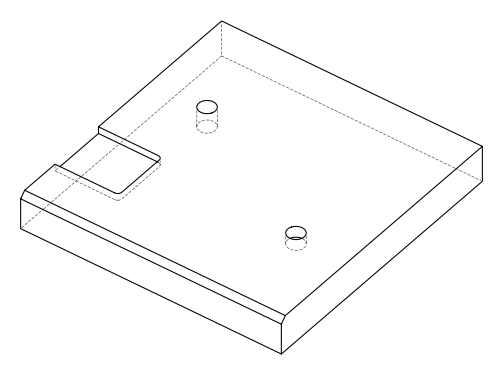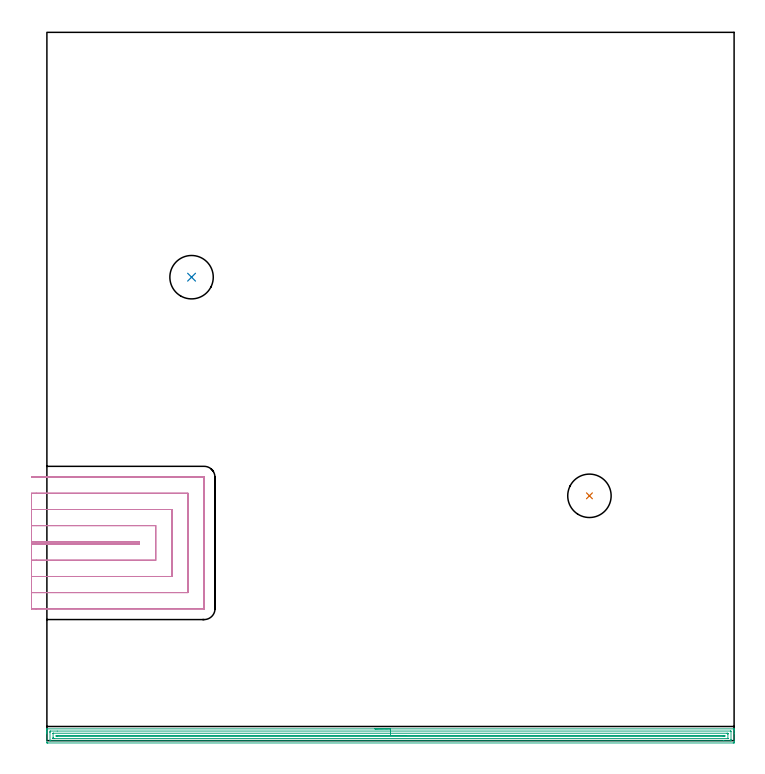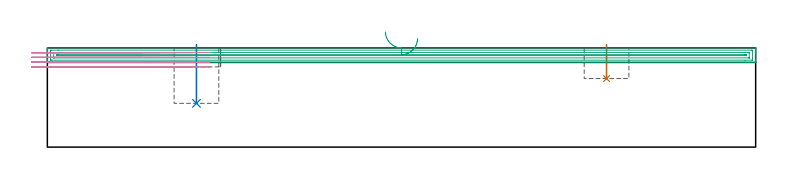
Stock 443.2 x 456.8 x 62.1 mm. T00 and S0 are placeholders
(PLAN: 4 operations, 2 tool changes, 26.6 min)
(1 INDEXABLE_INSERT_DRILL_BLIND_HOLE_FROM_SOLID | STEP1POCKET | UGT0302_007 | 0.09 min | 11810 mm3)
(2 INDEXABLE_INSERT_DRILL_BLIND_HOLE_FROM_SOLID_1 | STEP1POCKET_1 | UGT0302_007 | 0.15 min | 21344 mm3)
(3 AREA_MILL | FG_CHAMFER_SURFACE | UGT0205_001 | 14.36 min | 18349 mm3)
(4 MILL_SLOT | SLOT_PARTIAL_RECTANGULAR | UGT0201_131 | Follow Part, ap 3.475, ae 75% | 11.99 min | 127219 mm3)
(TOOL UGT0302_007 | Indexable Insert Drill 28mm | D28 PA180 FL50 Z2)
(TOOL UGT0205_001 | Chamfer Mill 20 x 3 x 45 deg. | D20 FL50 Z2)
(TOOL UGT0201_131 | Carbide End Mill 13.9 | D13.9 FL30 Z4)
(OP 1 INDEXABLE_INSERT_DRILL_BLIND_HOLE_FROM_SOLID)
G17 G21 G94 G90
T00 M6
G54
G17 G0 G90 X349.9 Y157.9 S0 M3
G43 Z72.1 H0
G94 G81 G98 Z42.9 F250. R64.1
G80
M5
M2
(OP 2 INDEXABLE_INSERT_DRILL_BLIND_HOLE_FROM_SOLID_1)
G17 G21 G94 G90
T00 M6
G54
G17 G0 G90 X93.3 Y298.9 S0 M3
G43 Z72.1 H0
G94 G81 G98 Z27.4 F250. R64.1
G80
M5
M2
(OP 3 AREA_MILL)
G17 G21 G94 G90
T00 M6
G54
G17 G0 G90 X211.6 Y7.6 S1061 M3
G43 Z72.1 H0
G94 G1 X211.638 Z71.228 F250.
X211.752 Z70.363
X211.941 Z69.512
X212.203 Z68.68
X212.537 Z67.874
X212.94 Z67.1
X213.408 Z66.364
X213.94 Z65.672
X214.529 Z65.029
X215.172 Z64.439
X215.864 Z63.908
X216.6 Z63.44
X217.374 Z63.037
X218.18 Z62.703
X219.012 Z62.441
X219.864 Z62.252
X220.728 Z62.138
X221.6 Z62.1
X443.035
X443.19 Y7.597 Z62.088
X443.193 Y7.562 Z62.053
X443.2 Y7.192 Z61.692
Y6.817 Z61.316
Y6.16 Z60.655
Y4.943 Z59.44
Y4.383 Z58.877
Y-0.34 Z54.157
X443.196 Y-0.949 Z53.549
X443.192 Y-1.492 Z53.006
X443.137 Y-1.494 Z53.003
X442.589 Y-1.5 Z53.
X0.611
X0.269 Y-1.496 Z53.002
X0.01 Y-1.492 Z53.006
X0. Y-1.229 Z53.269
Y4.383 Z58.877
Y4.943 Z59.44
Y5.271 Z59.768
Y5.832 Z60.328
Y6.16 Z60.655
Y6.817 Z61.316
Y7.193 Z61.692
X0.007 Y7.562 Z62.053
X0.01 Y7.597 Z62.088
X0.165 Y7.6 Z62.1
X221.6
Y6.186 Z60.686
X440.777 Y6.185 Z60.685
X440.803 Y6.184 Z60.684
X441.19 Y6.16 Z60.66
X441.199 Y5.766 Z60.266
X441.2 Y0.829 Z55.329
X441.199 Y0.434 Z54.934
X441.19 Y-0.06 Z54.44
X440.828 Y-0.085 Z54.415
X436.525 Y-0.086 Z54.414
X2.423 Y-0.085 Z54.415
X2.397 Y-0.084 Z54.416
X2.01 Y-0.06 Z54.44
X2.001 Y0.334 Z54.834
X2. Y5.271 Z59.771
X2.001 Y5.666 Z60.166
X2.01 Y6.16 Z60.66
X2.372 Y6.185 Z60.685
X6.676 Y6.186 Z60.686
X221.6
Y4.771 Z59.271
X438.627
X439.017 Y4.769 Z59.269
X439.146 Y4.767 Z59.267
X439.185 Y4.765 Z59.265
X439.191 Y4.686 Z59.186
X439.196 Y4.565 Z59.065
X439.199 Y4.383 Z58.883
X439.2 Y4.201 Z58.701
X439.199 Y1.536 Z56.036
X439.193 Y1.353 Z55.853
X439.19 Y1.334 Z55.834
X439.186 Y1.332 Z55.832
X439.163 Y1.33 Z55.83
X439.115 Y1.329 Z55.829
X439.017 Y1.328 Z55.828
X4.573 Y1.329 Z55.829
X4.183 Y1.331 Z55.831
X4.053 Y1.333 Z55.833
X4.015 Y1.335 Z55.835
X4.009 Y1.414 Z55.914
X4.004 Y1.535 Z56.035
X4.001 Y1.717 Z56.217
X4. Y1.899 Z56.399
X4.001 Y4.564 Z59.064
X4.007 Y4.747 Z59.247
X4.01 Y4.766 Z59.266
X4.014 Y4.768 Z59.268
X4.037 Y4.77 Z59.27
X4.085 Y4.771 Z59.271
X4.183
X221.6
Y3.357 Z57.857
X436.477
X437.093 Y3.352 Z57.852
X437.187 Y3.35 Z57.85
X437.191 Y3.256 Z57.756
X437.193 Y3.05 Z57.55
X437.191 Y2.844 Z57.344
X437.187 Y2.75 Z57.25
X437.089 Y2.747 Z57.247
X436.201 Y2.743 Z57.243
X6.723
X6.107 Y2.748 Z57.248
X6.013 Y2.75 Z57.25
X6.009 Y2.844 Z57.344
X6.007 Y3.05 Z57.55
X6.009 Y3.256 Z57.756
X6.013 Y3.351 Z57.851
X6.11 Y3.354 Z57.854
X6.244 Y3.355 Z57.855
X6.862 Y3.357 Z57.857
X6.999
X221.6
X222.472 Z57.895
X223.336 Z58.009
X224.188 Z58.198
X225.02 Z58.46
X225.826 Z58.794
X226.6 Z59.197
X227.336 Z59.666
X228.028 Z60.197
X228.671 Z60.786
X229.26 Z61.429
X229.792 Z62.122
X230.26 Z62.857
X230.663 Z63.631
X230.997 Z64.437
X231.259 Z65.269
X231.448 Z66.121
X231.562 Z66.986
X231.6 Z67.857
G0 Z72.1
M5
M2
(OP 4 MILL_SLOT)
G17 G21 G94 G90
T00 M6
G54
G17 G0 G90 X-9.95 Y126.75 S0 M3
G43 Z72.1 H0
Z59.125
G94 G1 X-6.95 F250.
X59.75 F500.
Y128.25
X-6.95
X-9.95 F250.
Y116.325
X-6.95
X70.175 F500.
Y138.675
X-6.95
X-9.95 F250.
Y105.9
X-6.95
X80.6 F500.
Y149.1
X-6.95
X-9.95 F250.
Y95.475
X-6.95
X91.025 F500.
Y159.525
X-6.95
X-9.95 F250.
Y85.05
X-6.95
X101.4 F500.
X101.43 Y85.048
X101.452 Y85.07
X101.45 Y85.1
Y169.9
X101.452 Y169.93
X101.43 Y169.952
X101.4 Y169.95
X-6.95
X-9.95 F250.
G0 Y126.75 Z56.15
G1 X-6.95
X59.75 F500.
Y128.25
X-6.95
X-9.95 F250.
Y116.325
X-6.95
X70.175 F500.
Y138.675
X-6.95
X-9.95 F250.
Y105.9
X-6.95
X80.6 F500.
Y149.1
X-6.95
X-9.95 F250.
Y95.475
X-6.95
X91.025 F500.
Y159.525
X-6.95
X-9.95 F250.
Y85.05
X-6.95
X101.4 F500.
X101.43 Y85.048
X101.452 Y85.07
X101.45 Y85.1
Y169.9
X101.452 Y169.93
X101.43 Y169.952
X101.4 Y169.95
X-6.95
X-9.95 F250.
G0 Y126.75 Z53.175
G1 X-6.95
X59.75 F500.
Y128.25
X-6.95
X-9.95 F250.
Y116.325
X-6.95
X70.175 F500.
Y138.675
X-6.95
X-9.95 F250.
Y105.9
X-6.95
X80.6 F500.
Y149.1
X-6.95
X-9.95 F250.
Y95.475
X-6.95
X91.025 F500.
Y159.525
X-6.95
X-9.95 F250.
Y85.05
X-6.95
X101.4 F500.
X101.43 Y85.048
X101.452 Y85.07
X101.45 Y85.1
Y169.9
X101.452 Y169.93
X101.43 Y169.952
X101.4 Y169.95
X-6.95
X-9.95 F250.
G0 Y126.75 Z50.2
G1 X-6.95
X59.75 F500.
Y128.25
X-6.95
X-9.95 F250.
Y116.325
X-6.95
X70.175 F500.
Y138.675
X-6.95
X-9.95 F250.
Y105.9
X-6.95
X80.6 F500.
Y149.1
X-6.95
X-9.95 F250.
Y95.475
X-6.95
X91.025 F500.
Y159.525
X-6.95
X-9.95 F250.
Y85.05
X-6.95
X101.4 F500.
X101.43 Y85.048
X101.452 Y85.07
X101.45 Y85.1
Y169.9
X101.452 Y169.93
X101.43 Y169.952
X101.4 Y169.95
X-6.95
X-9.95 F250.
G0 Z72.1
M5
M2
